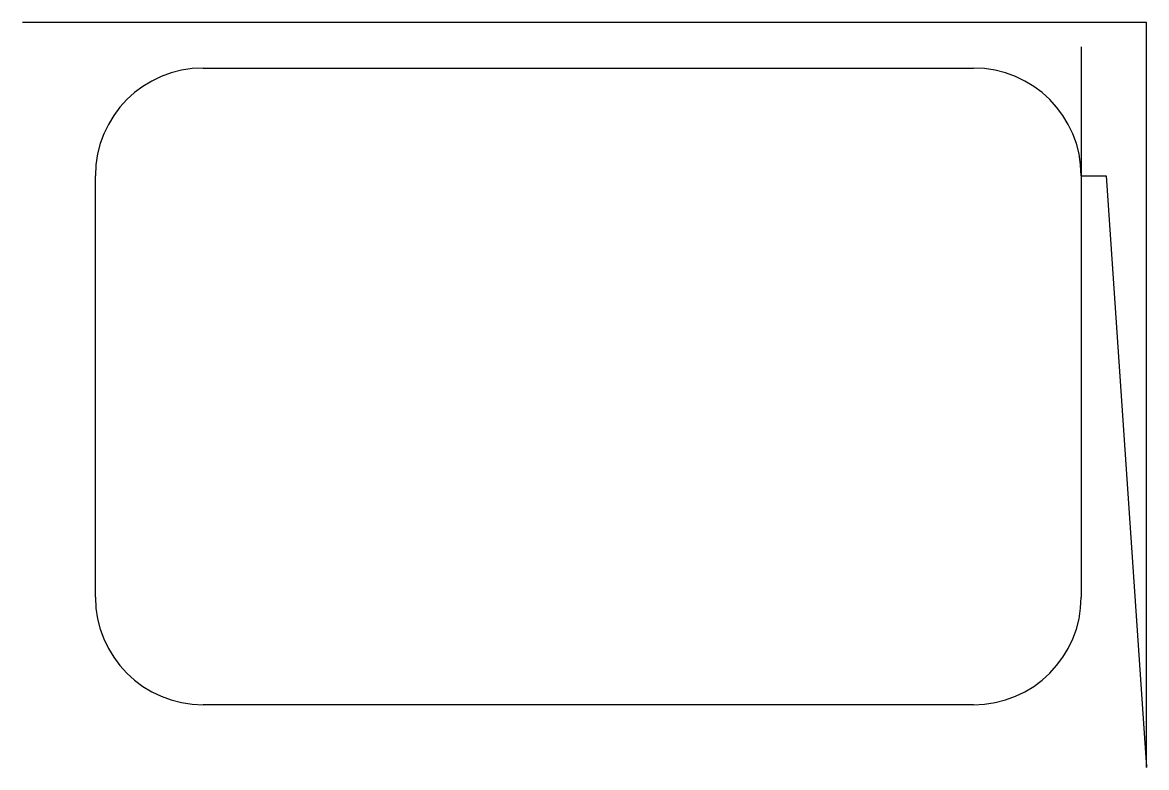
# Model space of a CAD drawing. Header units: metres. Extents: x 828 to 1169, y 0 to 226.
import ezdxf

# ---------------------------------------------------------------- set-up
doc = ezdxf.new("R2010")
doc.units = ezdxf.units.M

msp = doc.modelspace()

# ---------------------------------------------------------------- linework, layer by layer
at = {"layer": 'TOOL_0'}
for p, q in [((829.001, 226.301), (828.001, 226.301)), ((1169.378, 226.301), (829.001, 226.301)), ((1169.378, 1), (1169.378, 226.301)), ((1149.541, 218.906), (1149.541, 179.768)), ((882.841, 212.468), (1116.841, 212.468)), ((850.141, 51.768), (850.141, 179.768)), ((1149.541, 179.768), (1149.541, 51.768)), ((1149.541, 179.768), (1157.082, 179.768)), ((1157.082, 179.768), (1169.378, 0)), ((1116.841, 19.068), (882.841, 19.068)), ((1169.378, 0), (1169.378, 1)), ((1169.378, 1), (1169.378, 0)), ((1169.378, 0), (1169.378, 1))]:
    msp.add_line(p, q, dxfattribs=at)
for centre, start, end in [((882.841, 179.768), 90, 180), ((1116.841, 179.768), 0, 90), ((882.841, 51.768), 180, 270), ((1116.841, 51.768), 270, 0)]:
    msp.add_arc(centre, 32.7, start, end, dxfattribs=at)

doc.saveas('drawing.dxf')
